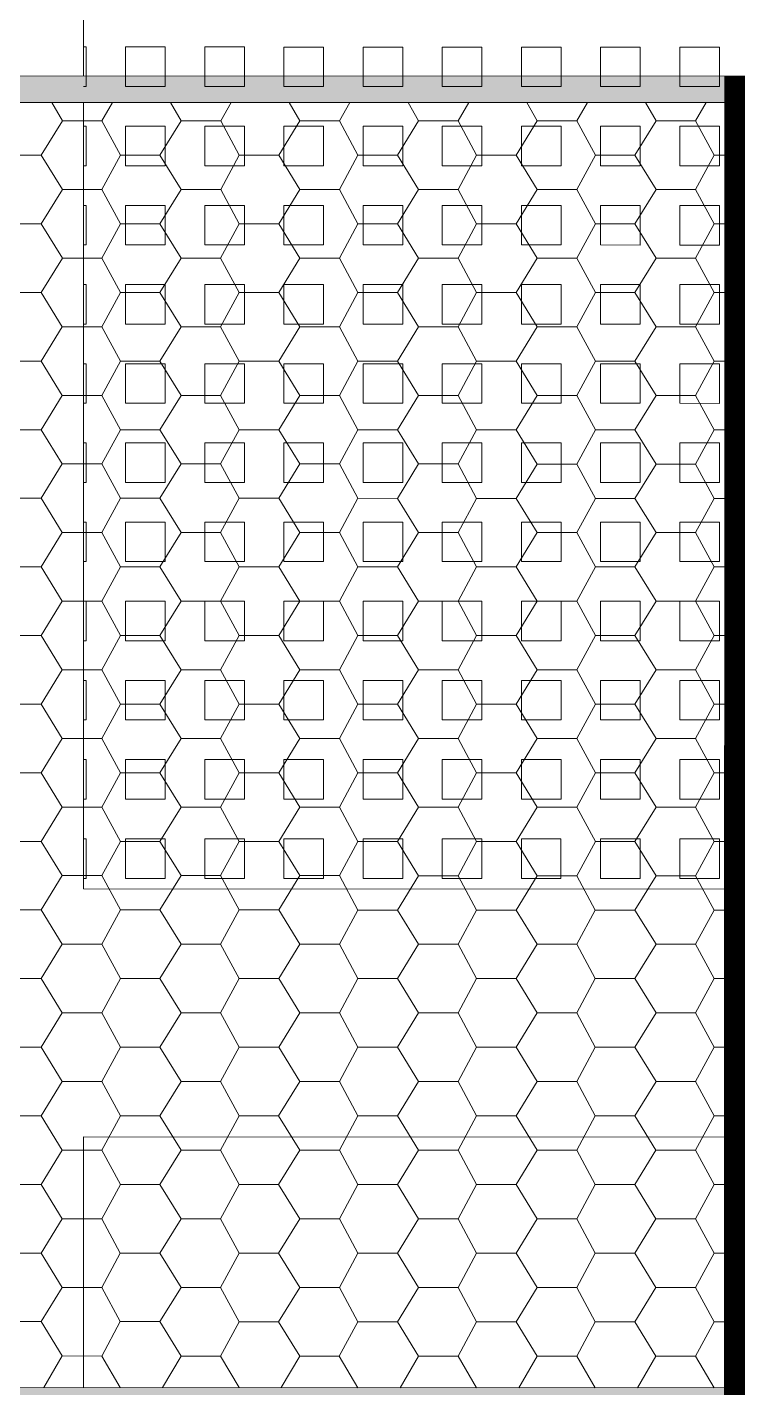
# Model space of a CAD drawing. Extents: x 3377 to 3790, y 1673 to 1846.
# Drawn here: x 3528.674 to 3529.813, y 1752.105 to 1754.286 of the extents above; entities that cross this region are included whole.
import ezdxf

# ---------------------------------------------------------------- set-up
doc = ezdxf.new("R2010")
doc.units = 0
doc.header["$LTSCALE"] = 2
doc.layers.add('PDF7_0', color=7, linetype='Continuous', true_color=0xc6c6c6)
doc.layers.add('PDF7_04-DETALHE', color=7, linetype='Continuous', true_color=0xc6c6c6)

msp = doc.modelspace()

# ---------------------------------------------------------------- linework, layer by layer
at = {"layer": 'PDF7_0', "color": 7, "lineweight": 0}
msp.add_lwpolyline([(3535.3864, 1752.8449), (3535.4118, 1752.8576, 0.281721), (3525.3159, 1759.0363, 0.281573), (3515.2191, 1752.859), (3515.2488, 1752.8463, -0.281585), (3525.3159, 1759.0067, -0.281456)], format="xyb", close=True, dxfattribs=at)
for points in [[(3535.1368, 1753.0988, 0.27384), (3525.3159, 1758.9051, 0.27384), (3515.4942, 1753.1002), (3515.8454, 1752.9055, -0.273455), (3525.3159, 1758.5073, -0.273821), (3534.7856, 1752.9042), (3534.739, 1752.9889), (3535.0902, 1753.1877), (3535.1368, 1753.0988), (3535.2129, 1752.9042), (3534.6713, 1752.9042, 0.272283), (3525.3158, 1758.4058, 0.272651), (3515.9597, 1752.9055), (3515.8454, 1752.9055), (3515.4434, 1752.9055)], [(3535.086, 1753.1158, 0.272189), (3525.3159, 1758.8713, 0.272189), (3515.545, 1753.1171), (3515.8285, 1752.9563, -0.272462), (3525.3159, 1758.5454), (3525.3159, 1758.8713), (3525.3159, 1758.5454, -0.272294), (3534.8025, 1752.955)]]:
    msp.add_lwpolyline(points, format="xyb", dxfattribs=at)
for points in [[(3532.0647, 1752.9044), (3534.3286, 1752.9043), (3534.1085, 1753.2682), (3533.8758, 1753.6194), (3533.6304, 1753.9622), (3533.3681, 1754.2922), (3533.0931, 1754.6139), (3532.8096, 1754.9228), (3532.5092, 1755.219), (3532.2003, 1755.5068), (3528.7643, 1755.507), (3528.7642, 1754.2079)], [(3529.7925, 1754.2079), (3529.8348, 1754.2079), (3529.8347, 1752.1048), (3529.7923, 1752.1048), (3529.7925, 1754.1655)], [(3532.0224, 1752.9044), (3528.7641, 1752.9046), (3528.7642, 1754.1656)], [(3532.0224, 1752.5066), (3528.7641, 1752.5069), (3528.7641, 1752.1049)], [(3529.7923, 1752.1048), (3529.7922, 1750.006)]]:
    msp.add_lwpolyline(points, dxfattribs=at)
for points in [[(3529.7925, 1754.2079), (3529.7925, 1754.1655), (3527.5836, 1754.1657), (3527.5836, 1754.208)], [(3529.7923, 1752.1048), (3529.7923, 1752.0667), (3527.5835, 1752.0669), (3527.5835, 1752.105)], [(3529.7923, 1752.1048), (3529.8347, 1752.1048), (3529.8345, 1750.006), (3529.7922, 1750.006)]]:
    msp.add_lwpolyline(points, close=True, dxfattribs=at)
at = {"layer": 'PDF7_0', "color": 9, "lineweight": 0, "true_color": 0xc1c1c1, "const_width": 0.0423}
msp.add_lwpolyline([(3529.8136, 1754.2079), (3529.8135, 1752.1048), (3529.8134, 1750.006)], dxfattribs=at)
at = {"layer": 'PDF7_0', "lineweight": 0}
for points in [[(3528.7134, 1754.1656), (3528.7304, 1754.136), (3528.7938, 1754.136), (3528.8108, 1754.1656)], [(3528.9039, 1754.1656), (3528.9208, 1754.136), (3528.9843, 1754.136), (3529.0012, 1754.1656)], [(3529.0943, 1754.1656), (3529.1112, 1754.136), (3529.1747, 1754.136), (3529.1916, 1754.1656)], [(3529.2847, 1754.1656), (3529.3016, 1754.136), (3529.3651, 1754.1359), (3529.382, 1754.1656)], [(3529.4751, 1754.1656), (3529.492, 1754.1359), (3529.5555, 1754.1359), (3529.5724, 1754.1656)], [(3529.6655, 1754.1655), (3529.6825, 1754.1359), (3529.7459, 1754.1359), (3529.7629, 1754.1655)], [(3528.6034, 1754.136), (3528.633, 1754.081), (3528.6965, 1754.081), (3528.7304, 1754.136)], [(3528.7938, 1754.136), (3528.8235, 1754.081), (3528.8869, 1754.081), (3528.9208, 1754.136)], [(3528.9843, 1754.136), (3529.0139, 1754.081), (3529.0774, 1754.081), (3529.1112, 1754.136)], [(3529.1747, 1754.136), (3529.2043, 1754.0809), (3529.2678, 1754.0809), (3529.3016, 1754.136)], [(3529.3651, 1754.1359), (3529.3947, 1754.0809), (3529.4582, 1754.0809), (3529.492, 1754.1359)], [(3529.5555, 1754.1359), (3529.5851, 1754.0809), (3529.6486, 1754.0809), (3529.6825, 1754.1359)], [(3529.7459, 1754.1359), (3529.7755, 1754.0809), (3529.7925, 1754.0809)], [(3528.6965, 1754.081), (3528.7304, 1754.026), (3528.7938, 1754.026), (3528.8235, 1754.081)], [(3528.8869, 1754.081), (3528.9208, 1754.026), (3528.9843, 1754.026), (3529.0139, 1754.081)], [(3529.0774, 1754.081), (3529.1112, 1754.0259), (3529.1747, 1754.0259), (3529.2043, 1754.0809)], [(3529.2678, 1754.0809), (3529.3016, 1754.0259), (3529.3651, 1754.0259), (3529.3947, 1754.0809)], [(3529.4582, 1754.0809), (3529.492, 1754.0259), (3529.5555, 1754.0259), (3529.5851, 1754.0809)], [(3529.6486, 1754.0809), (3529.6824, 1754.0259), (3529.7459, 1754.0259), (3529.7755, 1754.0809)], [(3528.6034, 1754.026), (3528.633, 1753.971), (3528.6965, 1753.971), (3528.7304, 1754.026)], [(3528.7938, 1754.026), (3528.8235, 1753.971), (3528.8869, 1753.971), (3528.9208, 1754.026)], [(3528.9843, 1754.026), (3529.0139, 1753.9709), (3529.0773, 1753.9709), (3529.1112, 1754.0259)], [(3529.1747, 1754.0259), (3529.2043, 1753.9709), (3529.2678, 1753.9709), (3529.3016, 1754.0259)], [(3529.3651, 1754.0259), (3529.3947, 1753.9709), (3529.4582, 1753.9709), (3529.492, 1754.0259)], [(3529.5555, 1754.0259), (3529.5851, 1753.9709), (3529.6486, 1753.9709), (3529.6824, 1754.0259)], [(3529.7459, 1754.0259), (3529.7755, 1753.9709), (3529.7925, 1753.9709)], [(3528.6965, 1753.971), (3528.7304, 1753.916), (3528.7938, 1753.9159), (3528.8235, 1753.971)], [(3528.8869, 1753.971), (3528.9208, 1753.9159), (3528.9842, 1753.9159), (3529.0139, 1753.9709)], [(3529.0773, 1753.9709), (3529.1112, 1753.9159), (3529.1747, 1753.9159), (3529.2043, 1753.9709)], [(3529.2678, 1753.9709), (3529.3016, 1753.9159), (3529.3651, 1753.9159), (3529.3947, 1753.9709)], [(3529.4582, 1753.9709), (3529.492, 1753.9159), (3529.5555, 1753.9159), (3529.5851, 1753.9709)], [(3529.6486, 1753.9709), (3529.6824, 1753.9159), (3529.7459, 1753.9159), (3529.7755, 1753.9709)], [(3528.6034, 1753.916), (3528.633, 1753.8609), (3528.6965, 1753.8609), (3528.7304, 1753.916)], [(3528.7938, 1753.9159), (3528.8234, 1753.8609), (3528.8869, 1753.8609), (3528.9208, 1753.9159)], [(3528.9842, 1753.9159), (3529.0139, 1753.8609), (3529.0773, 1753.8609), (3529.1112, 1753.9159)], [(3529.1747, 1753.9159), (3529.2043, 1753.8609), (3529.2678, 1753.8609), (3529.3016, 1753.9159)], [(3529.3651, 1753.9159), (3529.3947, 1753.8609), (3529.4582, 1753.8609), (3529.492, 1753.9159)], [(3529.5555, 1753.9159), (3529.5851, 1753.8609), (3529.6486, 1753.8609), (3529.6824, 1753.9159)], [(3529.7459, 1753.9159), (3529.7755, 1753.8609), (3529.7925, 1753.8609)], [(3528.6965, 1753.8609), (3528.7303, 1753.8059), (3528.7938, 1753.8059), (3528.8234, 1753.8609)], [(3528.8869, 1753.8609), (3528.9208, 1753.8059), (3528.9842, 1753.8059), (3529.0139, 1753.8609)], [(3529.0773, 1753.8609), (3529.1112, 1753.8059), (3529.1747, 1753.8059), (3529.2043, 1753.8609)], [(3529.2678, 1753.8609), (3529.3016, 1753.8059), (3529.3651, 1753.8059), (3529.3947, 1753.8609)], [(3529.4582, 1753.8609), (3529.492, 1753.8059), (3529.5555, 1753.8059), (3529.5851, 1753.8609)], [(3529.6486, 1753.8609), (3529.6824, 1753.8059), (3529.7459, 1753.8059), (3529.7755, 1753.8609)], [(3528.6034, 1753.8059), (3528.633, 1753.7509), (3528.6965, 1753.7509), (3528.7303, 1753.8059)], [(3528.7938, 1753.8059), (3528.8234, 1753.7509), (3528.8869, 1753.7509), (3528.9208, 1753.8059)], [(3528.9842, 1753.8059), (3529.0139, 1753.7509), (3529.0773, 1753.7509), (3529.1112, 1753.8059)], [(3529.1747, 1753.8059), (3529.2043, 1753.7509), (3529.2677, 1753.7509), (3529.3016, 1753.8059)], [(3529.3651, 1753.8059), (3529.3947, 1753.7509), (3529.4582, 1753.7509), (3529.492, 1753.8059)], [(3529.5555, 1753.8059), (3529.5851, 1753.7509), (3529.6486, 1753.7509), (3529.6824, 1753.8059)], [(3529.7459, 1753.8059), (3529.7755, 1753.7509), (3529.7924, 1753.7509)], [(3528.6965, 1753.7509), (3528.7303, 1753.6959), (3528.7938, 1753.6959), (3528.8234, 1753.7509)], [(3528.8869, 1753.7509), (3528.9208, 1753.6959), (3528.9842, 1753.6959), (3529.0139, 1753.7509)], [(3529.0773, 1753.7509), (3529.1112, 1753.6959), (3529.1746, 1753.6959), (3529.2043, 1753.7509)], [(3529.2677, 1753.7509), (3529.3016, 1753.6959), (3529.3651, 1753.6959), (3529.3947, 1753.7509)], [(3529.4582, 1753.7509), (3529.492, 1753.6959), (3529.5555, 1753.6959), (3529.5851, 1753.7509)], [(3529.6486, 1753.7509), (3529.6824, 1753.6959), (3529.7459, 1753.6958), (3529.7755, 1753.7509)], [(3528.6034, 1753.6959), (3528.633, 1753.6409), (3528.6965, 1753.6409), (3528.7303, 1753.6959)], [(3528.7938, 1753.6959), (3528.8234, 1753.6409), (3528.8869, 1753.6409), (3528.9208, 1753.6959)], [(3528.9842, 1753.6959), (3529.0138, 1753.6409), (3529.0773, 1753.6409), (3529.1112, 1753.6959)], [(3529.1746, 1753.6959), (3529.2043, 1753.6409), (3529.2677, 1753.6409), (3529.3016, 1753.6959)], [(3529.3651, 1753.6959), (3529.3947, 1753.6409), (3529.4582, 1753.6409), (3529.492, 1753.6959)], [(3529.5555, 1753.6959), (3529.5851, 1753.6408), (3529.6486, 1753.6408), (3529.6824, 1753.6959)], [(3529.7459, 1753.6958), (3529.7755, 1753.6408), (3529.7924, 1753.6408)], [(3528.6965, 1753.6409), (3528.7303, 1753.5859), (3528.7938, 1753.5859), (3528.8234, 1753.6409)], [(3528.8869, 1753.6409), (3528.9208, 1753.5859), (3528.9842, 1753.5859), (3529.0138, 1753.6409)], [(3529.0773, 1753.6409), (3529.1112, 1753.5859), (3529.1746, 1753.5859), (3529.2043, 1753.6409)], [(3529.2677, 1753.6409), (3529.3016, 1753.5859), (3529.3651, 1753.5859), (3529.3947, 1753.6409)], [(3529.4582, 1753.6409), (3529.492, 1753.5858), (3529.5555, 1753.5858), (3529.5851, 1753.6408)], [(3529.6486, 1753.6408), (3529.6824, 1753.5858), (3529.7459, 1753.5858), (3529.7755, 1753.6408)], [(3528.6034, 1753.5859), (3528.633, 1753.5309), (3528.6965, 1753.5309), (3528.7303, 1753.5859)], [(3528.7938, 1753.5859), (3528.8234, 1753.5309), (3528.8869, 1753.5309), (3528.9208, 1753.5859)], [(3528.9842, 1753.5859), (3529.0138, 1753.5309), (3529.0773, 1753.5309), (3529.1112, 1753.5859)], [(3529.1746, 1753.5859), (3529.2043, 1753.5309), (3529.2677, 1753.5308), (3529.3016, 1753.5859)], [(3529.3651, 1753.5859), (3529.3947, 1753.5308), (3529.4581, 1753.5308), (3529.492, 1753.5858)], [(3529.5555, 1753.5858), (3529.5851, 1753.5308), (3529.6486, 1753.5308), (3529.6824, 1753.5858)], [(3529.7459, 1753.5858), (3529.7755, 1753.5308), (3529.7924, 1753.5308)], [(3528.6965, 1753.5309), (3528.7303, 1753.4759), (3528.7938, 1753.4759), (3528.8234, 1753.5309)], [(3528.8869, 1753.5309), (3528.9207, 1753.4759), (3528.9842, 1753.4759), (3529.0138, 1753.5309)], [(3529.0773, 1753.5309), (3529.1112, 1753.4759), (3529.1746, 1753.4758), (3529.2043, 1753.5309)], [(3529.2677, 1753.5308), (3529.3016, 1753.4758), (3529.3651, 1753.4758), (3529.3947, 1753.5308)], [(3529.4581, 1753.5308), (3529.492, 1753.4758), (3529.5555, 1753.4758), (3529.5851, 1753.5308)], [(3529.6486, 1753.5308), (3529.6824, 1753.4758), (3529.7459, 1753.4758), (3529.7755, 1753.5308)], [(3528.6034, 1753.4759), (3528.633, 1753.4209), (3528.6965, 1753.4209), (3528.7303, 1753.4759)], [(3528.7938, 1753.4759), (3528.8234, 1753.4209), (3528.8869, 1753.4209), (3528.9207, 1753.4759)], [(3528.9842, 1753.4759), (3529.0138, 1753.4208), (3529.0773, 1753.4208), (3529.1112, 1753.4759)], [(3529.1746, 1753.4758), (3529.2043, 1753.4208), (3529.2677, 1753.4208), (3529.3016, 1753.4758)], [(3529.3651, 1753.4758), (3529.3947, 1753.4208), (3529.4581, 1753.4208), (3529.492, 1753.4758)], [(3529.5555, 1753.4758), (3529.5851, 1753.4208), (3529.6486, 1753.4208), (3529.6824, 1753.4758)], [(3529.7459, 1753.4758), (3529.7755, 1753.4208), (3529.7924, 1753.4208)], [(3528.6965, 1753.4209), (3528.7303, 1753.3659), (3528.7938, 1753.3659), (3528.8234, 1753.4209)], [(3528.8869, 1753.4209), (3528.9207, 1753.3658), (3528.9842, 1753.3658), (3529.0138, 1753.4208)], [(3529.0773, 1753.4208), (3529.1112, 1753.3658), (3529.1746, 1753.3658), (3529.2043, 1753.4208)], [(3529.2677, 1753.4208), (3529.3016, 1753.3658), (3529.365, 1753.3658), (3529.3947, 1753.4208)], [(3529.4581, 1753.4208), (3529.492, 1753.3658), (3529.5555, 1753.3658), (3529.5851, 1753.4208)], [(3529.6486, 1753.4208), (3529.6824, 1753.3658), (3529.7459, 1753.3658), (3529.7755, 1753.4208)], [(3528.6034, 1753.3659), (3528.633, 1753.3109), (3528.6965, 1753.3109), (3528.7303, 1753.3659)], [(3528.7938, 1753.3659), (3528.8234, 1753.3108), (3528.8869, 1753.3108), (3528.9207, 1753.3658)], [(3528.9842, 1753.3658), (3529.0138, 1753.3108), (3529.0773, 1753.3108), (3529.1112, 1753.3658)], [(3529.1746, 1753.3658), (3529.2042, 1753.3108), (3529.2677, 1753.3108), (3529.3016, 1753.3658)], [(3529.365, 1753.3658), (3529.3947, 1753.3108), (3529.4581, 1753.3108), (3529.492, 1753.3658)], [(3529.5555, 1753.3658), (3529.5851, 1753.3108), (3529.6485, 1753.3108), (3529.6824, 1753.3658)], [(3529.7459, 1753.3658), (3529.7755, 1753.3108), (3529.7924, 1753.3108)], [(3528.6965, 1753.3109), (3528.7303, 1753.2558), (3528.7938, 1753.2558), (3528.8234, 1753.3108)], [(3528.8869, 1753.3108), (3528.9207, 1753.2558), (3528.9842, 1753.2558), (3529.0138, 1753.3108)], [(3529.0773, 1753.3108), (3529.1111, 1753.2558), (3529.1746, 1753.2558), (3529.2042, 1753.3108)], [(3529.2677, 1753.3108), (3529.3016, 1753.2558), (3529.365, 1753.2558), (3529.3947, 1753.3108)], [(3529.4581, 1753.3108), (3529.492, 1753.2558), (3529.5555, 1753.2558), (3529.5851, 1753.3108)], [(3529.6485, 1753.3108), (3529.6824, 1753.2558), (3529.7459, 1753.2558), (3529.7755, 1753.3108)], [(3528.6034, 1753.2558), (3528.633, 1753.2008), (3528.6965, 1753.2008), (3528.7303, 1753.2558)], [(3528.7938, 1753.2558), (3528.8234, 1753.2008), (3528.8869, 1753.2008), (3528.9207, 1753.2558)], [(3528.9842, 1753.2558), (3529.0138, 1753.2008), (3529.0773, 1753.2008), (3529.1111, 1753.2558)], [(3529.1746, 1753.2558), (3529.2042, 1753.2008), (3529.2677, 1753.2008), (3529.3016, 1753.2558)], [(3529.365, 1753.2558), (3529.3947, 1753.2008), (3529.4581, 1753.2008), (3529.492, 1753.2558)], [(3529.5555, 1753.2558), (3529.5851, 1753.2008), (3529.6485, 1753.2008), (3529.6824, 1753.2558)], [(3529.7459, 1753.2558), (3529.7755, 1753.2008), (3529.7924, 1753.2008)], [(3528.6965, 1753.2008), (3528.7303, 1753.1458), (3528.7938, 1753.1458), (3528.8234, 1753.2008)], [(3528.8869, 1753.2008), (3528.9207, 1753.1458), (3528.9842, 1753.1458), (3529.0138, 1753.2008)], [(3529.0773, 1753.2008), (3529.1111, 1753.1458), (3529.1746, 1753.1458), (3529.2042, 1753.2008)], [(3529.2677, 1753.2008), (3529.3016, 1753.1458), (3529.365, 1753.1458), (3529.3947, 1753.2008)], [(3529.4581, 1753.2008), (3529.492, 1753.1458), (3529.5554, 1753.1458), (3529.5851, 1753.2008)], [(3529.6485, 1753.2008), (3529.6824, 1753.1458), (3529.7459, 1753.1458), (3529.7755, 1753.2008)], [(3528.6034, 1753.1458), (3528.633, 1753.0908), (3528.6964, 1753.0908), (3528.7303, 1753.1458)], [(3528.7938, 1753.1458), (3528.8234, 1753.0908), (3528.8869, 1753.0908), (3528.9207, 1753.1458)], [(3528.9842, 1753.1458), (3529.0138, 1753.0908), (3529.0773, 1753.0908), (3529.1111, 1753.1458)], [(3529.1746, 1753.1458), (3529.2042, 1753.0908), (3529.2677, 1753.0908), (3529.3016, 1753.1458)], [(3529.365, 1753.1458), (3529.3946, 1753.0908), (3529.4581, 1753.0908), (3529.492, 1753.1458)], [(3529.5554, 1753.1458), (3529.5851, 1753.0908), (3529.6485, 1753.0907), (3529.6824, 1753.1458)], [(3529.7459, 1753.1458), (3529.7755, 1753.0907), (3529.7924, 1753.0907)], [(3528.6964, 1753.0908), (3528.7303, 1753.0358), (3528.7938, 1753.0358), (3528.8234, 1753.0908)], [(3528.8869, 1753.0908), (3528.9207, 1753.0358), (3528.9842, 1753.0358), (3529.0138, 1753.0908)], [(3529.0773, 1753.0908), (3529.1111, 1753.0358), (3529.1746, 1753.0358), (3529.2042, 1753.0908)], [(3529.2677, 1753.0908), (3529.3015, 1753.0358), (3529.365, 1753.0358), (3529.3946, 1753.0908)], [(3529.4581, 1753.0908), (3529.492, 1753.0358), (3529.5554, 1753.0357), (3529.5851, 1753.0908)], [(3529.6485, 1753.0907), (3529.6824, 1753.0357), (3529.7459, 1753.0357), (3529.7755, 1753.0907)], [(3528.6034, 1753.0358), (3528.633, 1752.9808), (3528.6964, 1752.9808), (3528.7303, 1753.0358)], [(3528.7938, 1753.0358), (3528.8234, 1752.9808), (3528.8869, 1752.9808), (3528.9207, 1753.0358)], [(3528.9842, 1753.0358), (3529.0138, 1752.9808), (3529.0773, 1752.9808), (3529.1111, 1753.0358)], [(3529.1746, 1753.0358), (3529.2042, 1752.9808), (3529.2677, 1752.9808), (3529.3015, 1753.0358)], [(3529.365, 1753.0358), (3529.3946, 1752.9807), (3529.4581, 1752.9807), (3529.492, 1753.0358)], [(3529.5554, 1753.0357), (3529.5851, 1752.9807), (3529.6485, 1752.9807), (3529.6824, 1753.0357)], [(3529.7459, 1753.0357), (3529.7755, 1752.9807), (3529.7924, 1752.9807)], [(3528.6964, 1752.9808), (3528.7303, 1752.9258), (3528.7938, 1752.9258), (3528.8234, 1752.9808)], [(3528.8869, 1752.9808), (3528.9207, 1752.9258), (3528.9842, 1752.9258), (3529.0138, 1752.9808)], [(3529.0773, 1752.9808), (3529.1111, 1752.9258), (3529.1746, 1752.9258), (3529.2042, 1752.9808)], [(3529.2677, 1752.9808), (3529.3015, 1752.9257), (3529.365, 1752.9257), (3529.3946, 1752.9807)], [(3529.4581, 1752.9807), (3529.492, 1752.9257), (3529.5554, 1752.9257), (3529.5851, 1752.9807)], [(3529.6485, 1752.9807), (3529.6824, 1752.9257), (3529.7458, 1752.9257), (3529.7755, 1752.9807)], [(3528.6033, 1752.9258), (3528.633, 1752.8708), (3528.6964, 1752.8708), (3528.7303, 1752.9258)], [(3528.7938, 1752.9258), (3528.8234, 1752.8708), (3528.8869, 1752.8708), (3528.9207, 1752.9258)], [(3528.9842, 1752.9258), (3529.0138, 1752.8708), (3529.0773, 1752.8708), (3529.1111, 1752.9258)], [(3529.1746, 1752.9258), (3529.2042, 1752.8707), (3529.2677, 1752.8707), (3529.3015, 1752.9257)], [(3529.365, 1752.9257), (3529.3946, 1752.8707), (3529.4581, 1752.8707), (3529.492, 1752.9257)], [(3529.5554, 1752.9257), (3529.585, 1752.8707), (3529.6485, 1752.8707), (3529.6824, 1752.9257)], [(3529.7458, 1752.9257), (3529.7755, 1752.8707), (3529.7924, 1752.8707)], [(3528.6964, 1752.8708), (3528.7303, 1752.8158), (3528.7938, 1752.8158), (3528.8234, 1752.8708)], [(3528.8869, 1752.8708), (3528.9207, 1752.8158), (3528.9842, 1752.8157), (3529.0138, 1752.8708)], [(3529.0773, 1752.8708), (3529.1111, 1752.8157), (3529.1746, 1752.8157), (3529.2042, 1752.8707)], [(3529.2677, 1752.8707), (3529.3015, 1752.8157), (3529.365, 1752.8157), (3529.3946, 1752.8707)], [(3529.4581, 1752.8707), (3529.492, 1752.8157), (3529.5554, 1752.8157), (3529.585, 1752.8707)], [(3529.6485, 1752.8707), (3529.6824, 1752.8157), (3529.7458, 1752.8157), (3529.7755, 1752.8707)], [(3528.6033, 1752.8158), (3528.633, 1752.7608), (3528.6964, 1752.7608), (3528.7303, 1752.8158)], [(3528.7938, 1752.8158), (3528.8234, 1752.7607), (3528.8868, 1752.7607), (3528.9207, 1752.8158)], [(3528.9842, 1752.8157), (3529.0138, 1752.7607), (3529.0773, 1752.7607), (3529.1111, 1752.8157)], [(3529.1746, 1752.8157), (3529.2042, 1752.7607), (3529.2677, 1752.7607), (3529.3015, 1752.8157)], [(3529.365, 1752.8157), (3529.3946, 1752.7607), (3529.4581, 1752.7607), (3529.492, 1752.8157)], [(3529.5554, 1752.8157), (3529.585, 1752.7607), (3529.6485, 1752.7607), (3529.6824, 1752.8157)], [(3529.7458, 1752.8157), (3529.7755, 1752.7607), (3529.7924, 1752.7607)], [(3528.6964, 1752.7608), (3528.7303, 1752.7057), (3528.7937, 1752.7057), (3528.8234, 1752.7607)], [(3528.8868, 1752.7607), (3528.9207, 1752.7057), (3528.9842, 1752.7057), (3529.0138, 1752.7607)], [(3529.0773, 1752.7607), (3529.1111, 1752.7057), (3529.1746, 1752.7057), (3529.2042, 1752.7607)], [(3529.2677, 1752.7607), (3529.3015, 1752.7057), (3529.365, 1752.7057), (3529.3946, 1752.7607)], [(3529.4581, 1752.7607), (3529.4919, 1752.7057), (3529.5554, 1752.7057), (3529.585, 1752.7607)], [(3529.6485, 1752.7607), (3529.6824, 1752.7057), (3529.7458, 1752.7057), (3529.7755, 1752.7607)], [(3528.6033, 1752.7058), (3528.6329, 1752.6507), (3528.6964, 1752.6507), (3528.7303, 1752.7057)], [(3528.7937, 1752.7057), (3528.8234, 1752.6507), (3528.8868, 1752.6507), (3528.9207, 1752.7057)], [(3528.9842, 1752.7057), (3529.0138, 1752.6507), (3529.0773, 1752.6507), (3529.1111, 1752.7057)], [(3529.1746, 1752.7057), (3529.2042, 1752.6507), (3529.2677, 1752.6507), (3529.3015, 1752.7057)], [(3529.365, 1752.7057), (3529.3946, 1752.6507), (3529.4581, 1752.6507), (3529.4919, 1752.7057)], [(3529.5554, 1752.7057), (3529.585, 1752.6507), (3529.6485, 1752.6507), (3529.6824, 1752.7057)], [(3529.7458, 1752.7057), (3529.7755, 1752.6507), (3529.7924, 1752.6507)], [(3528.6964, 1752.6507), (3528.7303, 1752.5957), (3528.7937, 1752.5957), (3528.8234, 1752.6507)], [(3528.8868, 1752.6507), (3528.9207, 1752.5957), (3528.9842, 1752.5957), (3529.0138, 1752.6507)], [(3529.0773, 1752.6507), (3529.1111, 1752.5957), (3529.1746, 1752.5957), (3529.2042, 1752.6507)], [(3529.2677, 1752.6507), (3529.3015, 1752.5957), (3529.365, 1752.5957), (3529.3946, 1752.6507)], [(3529.4581, 1752.6507), (3529.4919, 1752.5957), (3529.5554, 1752.5957), (3529.585, 1752.6507)], [(3529.6485, 1752.6507), (3529.6824, 1752.5957), (3529.7458, 1752.5957), (3529.7755, 1752.6507)], [(3528.6033, 1752.5957), (3528.6329, 1752.5407), (3528.6964, 1752.5407), (3528.7303, 1752.5957)], [(3528.7937, 1752.5957), (3528.8234, 1752.5407), (3528.8868, 1752.5407), (3528.9207, 1752.5957)], [(3528.9842, 1752.5957), (3529.0138, 1752.5407), (3529.0772, 1752.5407), (3529.1111, 1752.5957)], [(3529.1746, 1752.5957), (3529.2042, 1752.5407), (3529.2677, 1752.5407), (3529.3015, 1752.5957)], [(3529.365, 1752.5957), (3529.3946, 1752.5407), (3529.4581, 1752.5407), (3529.4919, 1752.5957)], [(3529.5554, 1752.5957), (3529.585, 1752.5407), (3529.6485, 1752.5407), (3529.6824, 1752.5957)], [(3529.7458, 1752.5957), (3529.7754, 1752.5406), (3529.7924, 1752.5406)], [(3528.6964, 1752.5407), (3528.7303, 1752.4857), (3528.7937, 1752.4857), (3528.8234, 1752.5407)], [(3528.8868, 1752.5407), (3528.9207, 1752.4857), (3528.9842, 1752.4857), (3529.0138, 1752.5407)], [(3529.0772, 1752.5407), (3529.1111, 1752.4857), (3529.1746, 1752.4857), (3529.2042, 1752.5407)], [(3529.2677, 1752.5407), (3529.3015, 1752.4857), (3529.365, 1752.4857), (3529.3946, 1752.5407)], [(3529.4581, 1752.5407), (3529.4919, 1752.4857), (3529.5554, 1752.4857), (3529.585, 1752.5407)], [(3529.6485, 1752.5407), (3529.6823, 1752.4856), (3529.7458, 1752.4856), (3529.7754, 1752.5406)], [(3528.6033, 1752.4857), (3528.6329, 1752.4307), (3528.6964, 1752.4307), (3528.7303, 1752.4857)], [(3528.7937, 1752.4857), (3528.8234, 1752.4307), (3528.8868, 1752.4307), (3528.9207, 1752.4857)], [(3528.9842, 1752.4857), (3529.0138, 1752.4307), (3529.0772, 1752.4307), (3529.1111, 1752.4857)], [(3529.1746, 1752.4857), (3529.2042, 1752.4307), (3529.2677, 1752.4307), (3529.3015, 1752.4857)], [(3529.365, 1752.4857), (3529.3946, 1752.4307), (3529.4581, 1752.4306), (3529.4919, 1752.4857)], [(3529.5554, 1752.4857), (3529.585, 1752.4306), (3529.6485, 1752.4306), (3529.6823, 1752.4856)], [(3529.7458, 1752.4856), (3529.7754, 1752.4306), (3529.7924, 1752.4306)], [(3528.6964, 1752.4307), (3528.7303, 1752.3757), (3528.7937, 1752.3757), (3528.8234, 1752.4307)], [(3528.8868, 1752.4307), (3528.9207, 1752.3757), (3528.9841, 1752.3757), (3529.0138, 1752.4307)], [(3529.0772, 1752.4307), (3529.1111, 1752.3757), (3529.1746, 1752.3757), (3529.2042, 1752.4307)], [(3529.2677, 1752.4307), (3529.3015, 1752.3757), (3529.365, 1752.3756), (3529.3946, 1752.4307)], [(3529.4581, 1752.4306), (3529.4919, 1752.3756), (3529.5554, 1752.3756), (3529.585, 1752.4306)], [(3529.6485, 1752.4306), (3529.6823, 1752.3756), (3529.7458, 1752.3756), (3529.7754, 1752.4306)], [(3528.6033, 1752.3757), (3528.6329, 1752.3207), (3528.6964, 1752.3207), (3528.7303, 1752.3757)], [(3528.7937, 1752.3757), (3528.8233, 1752.3207), (3528.8868, 1752.3207), (3528.9207, 1752.3757)], [(3528.9841, 1752.3757), (3529.0138, 1752.3207), (3529.0772, 1752.3207), (3529.1111, 1752.3757)], [(3529.1746, 1752.3757), (3529.2042, 1752.3206), (3529.2676, 1752.3206), (3529.3015, 1752.3757)], [(3529.365, 1752.3756), (3529.3946, 1752.3206), (3529.4581, 1752.3206), (3529.4919, 1752.3756)], [(3529.5554, 1752.3756), (3529.585, 1752.3206), (3529.6485, 1752.3206), (3529.6823, 1752.3756)], [(3529.7458, 1752.3756), (3529.7754, 1752.3206), (3529.7924, 1752.3206)], [(3528.6964, 1752.3207), (3528.7302, 1752.2657), (3528.7937, 1752.2657), (3528.8233, 1752.3207)], [(3528.8868, 1752.3207), (3528.9207, 1752.2657), (3528.9841, 1752.2657), (3529.0138, 1752.3207)], [(3529.0772, 1752.3207), (3529.1111, 1752.2656), (3529.1746, 1752.2656), (3529.2042, 1752.3206)], [(3529.2676, 1752.3206), (3529.3015, 1752.2656), (3529.365, 1752.2656), (3529.3946, 1752.3206)], [(3529.4581, 1752.3206), (3529.4919, 1752.2656), (3529.5554, 1752.2656), (3529.585, 1752.3206)], [(3529.6485, 1752.3206), (3529.6823, 1752.2656), (3529.7458, 1752.2656), (3529.7754, 1752.3206)], [(3528.6033, 1752.2657), (3528.6329, 1752.2107), (3528.6964, 1752.2107), (3528.7302, 1752.2657)], [(3528.7937, 1752.2657), (3528.8233, 1752.2107), (3528.8868, 1752.2107), (3528.9207, 1752.2657)], [(3528.9841, 1752.2657), (3529.0138, 1752.2106), (3529.0772, 1752.2106), (3529.1111, 1752.2656)], [(3529.1746, 1752.2656), (3529.2042, 1752.2106), (3529.2676, 1752.2106), (3529.3015, 1752.2656)], [(3529.365, 1752.2656), (3529.3946, 1752.2106), (3529.4581, 1752.2106), (3529.4919, 1752.2656)], [(3529.5554, 1752.2656), (3529.585, 1752.2106), (3529.6485, 1752.2106), (3529.6823, 1752.2656)], [(3529.7458, 1752.2656), (3529.7754, 1752.2106), (3529.7923, 1752.2106)], [(3528.6964, 1752.2107), (3528.7302, 1752.1557), (3528.7937, 1752.1556), (3528.8233, 1752.1049)], [(3528.7937, 1752.1556), (3528.8233, 1752.2107)], [(3528.8868, 1752.2107), (3528.9207, 1752.1556), (3528.9841, 1752.1556), (3529.0137, 1752.1049)], [(3528.9841, 1752.1556), (3529.0138, 1752.2106)], [(3529.0772, 1752.2106), (3529.1111, 1752.1556), (3529.1745, 1752.1556), (3529.2042, 1752.1048)], [(3529.1745, 1752.1556), (3529.2042, 1752.2106)], [(3529.2676, 1752.2106), (3529.3015, 1752.1556), (3529.365, 1752.1556), (3529.3946, 1752.1048)], [(3529.365, 1752.1556), (3529.3946, 1752.2106)], [(3529.4581, 1752.2106), (3529.4919, 1752.1556), (3529.5554, 1752.1556), (3529.585, 1752.1048)], [(3529.5554, 1752.1556), (3529.585, 1752.2106)], [(3529.6485, 1752.2106), (3529.6823, 1752.1556), (3529.7458, 1752.1556), (3529.7754, 1752.1048)], [(3529.7458, 1752.1556), (3529.7754, 1752.2106)], [(3528.7006, 1752.1049), (3528.7302, 1752.1557)], [(3528.891, 1752.1049), (3528.9207, 1752.1556)], [(3529.0814, 1752.1049), (3529.1111, 1752.1556)], [(3529.2719, 1752.1048), (3529.3015, 1752.1556)], [(3529.4623, 1752.1048), (3529.4919, 1752.1556)], [(3529.6527, 1752.1048), (3529.6823, 1752.1556)]]:
    msp.add_lwpolyline(points, dxfattribs=at)
at = {"layer": 'PDF7_0', "color": 9, "true_color": 0xc1c1c1, "transparency": 33554559}
for points in [[(3529.7925, 1754.2079), (3527.5836, 1754.208), (3529.7925, 1754.1655)], [(3527.5836, 1754.208), (3529.7925, 1754.1655), (3527.5836, 1754.1657)], [(3529.7923, 1752.1048), (3527.5835, 1752.105), (3529.7923, 1752.0667)], [(3527.5835, 1752.105), (3529.7923, 1752.0667), (3527.5835, 1752.0669)]]:
    msp.add_solid(points, dxfattribs=at)
at = {"layer": 'PDF7_04-DETALHE', "lineweight": 0}
for points in [[(3528.7642, 1754.2545), (3528.7685, 1754.2545), (3528.7685, 1754.191), (3528.7642, 1754.191)], [(3528.7642, 1754.1275), (3528.7685, 1754.1275), (3528.7685, 1754.0641), (3528.7642, 1754.0641)], [(3528.7642, 1754.0006), (3528.7684, 1754.0006), (3528.7684, 1753.9371), (3528.7642, 1753.9371)], [(3528.7642, 1753.8736), (3528.7684, 1753.8736), (3528.7684, 1753.8102), (3528.7642, 1753.8102)], [(3528.7642, 1753.7467), (3528.7684, 1753.7467), (3528.7684, 1753.6832), (3528.7642, 1753.6832)], [(3528.7642, 1753.6197), (3528.7684, 1753.6197), (3528.7684, 1753.5563), (3528.7642, 1753.5563)], [(3528.7642, 1753.4928), (3528.7684, 1753.4928), (3528.7684, 1753.4293), (3528.7642, 1753.4293)], [(3528.7642, 1753.3659), (3528.7684, 1753.3659), (3528.7684, 1753.3024), (3528.7642, 1753.3024)], [(3528.7642, 1753.2389), (3528.7684, 1753.2389), (3528.7684, 1753.1754), (3528.7642, 1753.1754)], [(3528.7642, 1753.112), (3528.7684, 1753.112), (3528.7684, 1753.0485), (3528.7642, 1753.0485)], [(3528.7641, 1752.985), (3528.7684, 1752.985), (3528.7684, 1752.9215), (3528.7641, 1752.9215)]]:
    msp.add_lwpolyline(points, dxfattribs=at)
for points in [[(3528.8954, 1754.2545), (3528.8954, 1754.191), (3528.8319, 1754.191), (3528.8319, 1754.2545)], [(3529.0224, 1754.2545), (3529.0223, 1754.191), (3528.9589, 1754.191), (3528.9589, 1754.2545)], [(3529.1493, 1754.2544), (3529.1493, 1754.191), (3529.0858, 1754.191), (3529.0858, 1754.2544)], [(3529.2762, 1754.2544), (3529.2762, 1754.191), (3529.2128, 1754.191), (3529.2128, 1754.2544)], [(3529.4032, 1754.2544), (3529.4032, 1754.191), (3529.3397, 1754.191), (3529.3397, 1754.2544)], [(3529.5301, 1754.2544), (3529.5301, 1754.1909), (3529.4667, 1754.1909), (3529.4667, 1754.2544)], [(3529.6571, 1754.2544), (3529.6571, 1754.1909), (3529.5936, 1754.1909), (3529.5936, 1754.2544)], [(3529.784, 1754.2544), (3529.784, 1754.1909), (3529.7205, 1754.1909), (3529.7205, 1754.2544)], [(3528.8954, 1754.1275), (3528.8954, 1754.064), (3528.8319, 1754.064), (3528.8319, 1754.1275)], [(3529.0223, 1754.1275), (3529.0223, 1754.064), (3528.9589, 1754.064), (3528.9589, 1754.1275)], [(3529.1493, 1754.1275), (3529.1493, 1754.064), (3529.0858, 1754.064), (3529.0858, 1754.1275)], [(3529.2762, 1754.1275), (3529.2762, 1754.064), (3529.2128, 1754.064), (3529.2128, 1754.1275)], [(3529.4032, 1754.1275), (3529.4032, 1754.064), (3529.3397, 1754.064), (3529.3397, 1754.1275)], [(3529.5301, 1754.1275), (3529.5301, 1754.064), (3529.4666, 1754.064), (3529.4667, 1754.1275)], [(3529.6571, 1754.1275), (3529.6571, 1754.064), (3529.5936, 1754.064), (3529.5936, 1754.1275)], [(3529.784, 1754.1275), (3529.784, 1754.064), (3529.7205, 1754.064), (3529.7205, 1754.1275)], [(3528.8954, 1754.0006), (3528.8954, 1753.9371), (3528.8319, 1753.9371), (3528.8319, 1754.0006)], [(3529.0223, 1754.0006), (3529.0223, 1753.9371), (3528.9589, 1753.9371), (3528.9589, 1754.0006)], [(3529.1493, 1754.0006), (3529.1493, 1753.9371), (3529.0858, 1753.9371), (3529.0858, 1754.0006)], [(3529.2762, 1754.0005), (3529.2762, 1753.9371), (3529.2127, 1753.9371), (3529.2128, 1754.0005)], [(3529.4032, 1754.0005), (3529.4032, 1753.9371), (3529.3397, 1753.9371), (3529.3397, 1754.0005)], [(3529.5301, 1754.0005), (3529.5301, 1753.9371), (3529.4666, 1753.9371), (3529.4666, 1754.0005)], [(3529.6571, 1754.0005), (3529.6571, 1753.937), (3529.5936, 1753.9371), (3529.5936, 1754.0005)], [(3529.784, 1754.0005), (3529.784, 1753.937), (3529.7205, 1753.937), (3529.7205, 1754.0005)], [(3528.8954, 1753.8736), (3528.8954, 1753.8102), (3528.8319, 1753.8102), (3528.8319, 1753.8736)], [(3529.0223, 1753.8736), (3529.0223, 1753.8101), (3528.9589, 1753.8101), (3528.9589, 1753.8736)], [(3529.1493, 1753.8736), (3529.1493, 1753.8101), (3529.0858, 1753.8101), (3529.0858, 1753.8736)], [(3529.2762, 1753.8736), (3529.2762, 1753.8101), (3529.2127, 1753.8101), (3529.2127, 1753.8736)], [(3529.4032, 1753.8736), (3529.4032, 1753.8101), (3529.3397, 1753.8101), (3529.3397, 1753.8736)], [(3529.5301, 1753.8736), (3529.5301, 1753.8101), (3529.4666, 1753.8101), (3529.4666, 1753.8736)], [(3529.6571, 1753.8736), (3529.657, 1753.8101), (3529.5936, 1753.8101), (3529.5936, 1753.8736)], [(3529.784, 1753.8736), (3529.784, 1753.8101), (3529.7205, 1753.8101), (3529.7205, 1753.8736)], [(3528.8954, 1753.7467), (3528.8954, 1753.6832), (3528.8319, 1753.6832), (3528.8319, 1753.7467)], [(3529.0223, 1753.7467), (3529.0223, 1753.6832), (3528.9588, 1753.6832), (3528.9588, 1753.7467)], [(3529.1493, 1753.7467), (3529.1493, 1753.6832), (3529.0858, 1753.6832), (3529.0858, 1753.7467)], [(3529.2762, 1753.7467), (3529.2762, 1753.6832), (3529.2127, 1753.6832), (3529.2127, 1753.7467)], [(3529.4032, 1753.7466), (3529.4031, 1753.6832), (3529.3397, 1753.6832), (3529.3397, 1753.7467)], [(3529.5301, 1753.7466), (3529.5301, 1753.6832), (3529.4666, 1753.6832), (3529.4666, 1753.7466)], [(3529.657, 1753.7466), (3529.657, 1753.6832), (3529.5936, 1753.6832), (3529.5936, 1753.7466)], [(3529.784, 1753.7466), (3529.784, 1753.6831), (3529.7205, 1753.6832), (3529.7205, 1753.7466)], [(3528.8954, 1753.6197), (3528.8954, 1753.5563), (3528.8319, 1753.5563), (3528.8319, 1753.6197)], [(3529.0223, 1753.6197), (3529.0223, 1753.5563), (3528.9588, 1753.5563), (3528.9588, 1753.6197)], [(3529.1493, 1753.6197), (3529.1493, 1753.5562), (3529.0858, 1753.5563), (3529.0858, 1753.6197)], [(3529.2762, 1753.6197), (3529.2762, 1753.5562), (3529.2127, 1753.5562), (3529.2127, 1753.6197)], [(3529.4031, 1753.6197), (3529.4031, 1753.5562), (3529.3397, 1753.5562), (3529.3397, 1753.6197)], [(3529.5301, 1753.6197), (3529.5301, 1753.5562), (3529.4666, 1753.5562), (3529.4666, 1753.6197)], [(3529.657, 1753.6197), (3529.657, 1753.5562), (3529.5936, 1753.5562), (3529.5936, 1753.6197)], [(3529.784, 1753.6197), (3529.784, 1753.5562), (3529.7205, 1753.5562), (3529.7205, 1753.6197)], [(3528.8954, 1753.4928), (3528.8954, 1753.4293), (3528.8319, 1753.4293), (3528.8319, 1753.4928)], [(3529.0223, 1753.4928), (3529.0223, 1753.4293), (3528.9588, 1753.4293), (3528.9588, 1753.4928)], [(3529.1492, 1753.4928), (3529.1492, 1753.4293), (3529.0858, 1753.4293), (3529.0858, 1753.4928)], [(3529.2762, 1753.4928), (3529.2762, 1753.4293), (3529.2127, 1753.4293), (3529.2127, 1753.4928)], [(3529.4031, 1753.4928), (3529.4031, 1753.4293), (3529.3397, 1753.4293), (3529.3397, 1753.4928)], [(3529.5301, 1753.4927), (3529.5301, 1753.4293), (3529.4666, 1753.4293), (3529.4666, 1753.4928)], [(3529.657, 1753.4927), (3529.657, 1753.4293), (3529.5935, 1753.4293), (3529.5936, 1753.4927)], [(3529.784, 1753.4927), (3529.784, 1753.4293), (3529.7205, 1753.4293), (3529.7205, 1753.4927)], [(3528.8953, 1753.3658), (3528.8953, 1753.3024), (3528.8319, 1753.3024), (3528.8319, 1753.3659)], [(3529.0223, 1753.3658), (3529.0223, 1753.3024), (3528.9588, 1753.3024), (3528.9588, 1753.3658)], [(3529.1492, 1753.3658), (3529.1492, 1753.3024), (3529.0858, 1753.3024), (3529.0858, 1753.3658)], [(3529.2762, 1753.3658), (3529.2762, 1753.3023), (3529.2127, 1753.3024), (3529.2127, 1753.3658)], [(3529.4031, 1753.3658), (3529.4031, 1753.3023), (3529.3397, 1753.3023), (3529.3397, 1753.3658)], [(3529.5301, 1753.3658), (3529.5301, 1753.3023), (3529.4666, 1753.3023), (3529.4666, 1753.3658)], [(3529.657, 1753.3658), (3529.657, 1753.3023), (3529.5935, 1753.3023), (3529.5935, 1753.3658)], [(3529.784, 1753.3658), (3529.784, 1753.3023), (3529.7205, 1753.3023), (3529.7205, 1753.3658)], [(3528.8953, 1753.2389), (3528.8953, 1753.1754), (3528.8319, 1753.1754), (3528.8319, 1753.2389)], [(3529.0223, 1753.2389), (3529.0223, 1753.1754), (3528.9588, 1753.1754), (3528.9588, 1753.2389)], [(3529.1492, 1753.2389), (3529.1492, 1753.1754), (3529.0858, 1753.1754), (3529.0858, 1753.2389)], [(3529.2762, 1753.2389), (3529.2762, 1753.1754), (3529.2127, 1753.1754), (3529.2127, 1753.2389)], [(3529.4031, 1753.2389), (3529.4031, 1753.1754), (3529.3396, 1753.1754), (3529.3396, 1753.2389)], [(3529.5301, 1753.2389), (3529.5301, 1753.1754), (3529.4666, 1753.1754), (3529.4666, 1753.2389)], [(3529.657, 1753.2389), (3529.657, 1753.1754), (3529.5935, 1753.1754), (3529.5935, 1753.2389)], [(3529.784, 1753.2388), (3529.7839, 1753.1754), (3529.7205, 1753.1754), (3529.7205, 1753.2388)], [(3528.8953, 1753.112), (3528.8953, 1753.0485), (3528.8319, 1753.0485), (3528.8319, 1753.112)], [(3529.0223, 1753.1119), (3529.0223, 1753.0485), (3528.9588, 1753.0485), (3528.9588, 1753.112)], [(3529.1492, 1753.1119), (3529.1492, 1753.0485), (3529.0857, 1753.0485), (3529.0857, 1753.1119)], [(3529.2762, 1753.1119), (3529.2762, 1753.0485), (3529.2127, 1753.0485), (3529.2127, 1753.1119)], [(3529.4031, 1753.1119), (3529.4031, 1753.0485), (3529.3396, 1753.0485), (3529.3396, 1753.1119)], [(3529.5301, 1753.1119), (3529.5301, 1753.0484), (3529.4666, 1753.0484), (3529.4666, 1753.1119)], [(3529.657, 1753.1119), (3529.657, 1753.0484), (3529.5935, 1753.0484), (3529.5935, 1753.1119)], [(3529.7839, 1753.1119), (3529.7839, 1753.0484), (3529.7205, 1753.0484), (3529.7205, 1753.1119)], [(3528.8953, 1752.985), (3528.8953, 1752.9215), (3528.8318, 1752.9215), (3528.8319, 1752.985)], [(3529.0223, 1752.985), (3529.0223, 1752.9215), (3528.9588, 1752.9215), (3528.9588, 1752.985)], [(3529.1492, 1752.985), (3529.1492, 1752.9215), (3529.0857, 1752.9215), (3529.0857, 1752.985)], [(3529.2762, 1752.985), (3529.2762, 1752.9215), (3529.2127, 1752.9215), (3529.2127, 1752.985)], [(3529.4031, 1752.985), (3529.4031, 1752.9215), (3529.3396, 1752.9215), (3529.3396, 1752.985)], [(3529.53, 1752.985), (3529.53, 1752.9215), (3529.4666, 1752.9215), (3529.4666, 1752.985)], [(3529.657, 1752.985), (3529.657, 1752.9215), (3529.5935, 1752.9215), (3529.5935, 1752.985)], [(3529.7839, 1752.985), (3529.7839, 1752.9215), (3529.7205, 1752.9215), (3529.7205, 1752.985)]]:
    msp.add_lwpolyline(points, close=True, dxfattribs=at)

doc.saveas('drawing.dxf')
